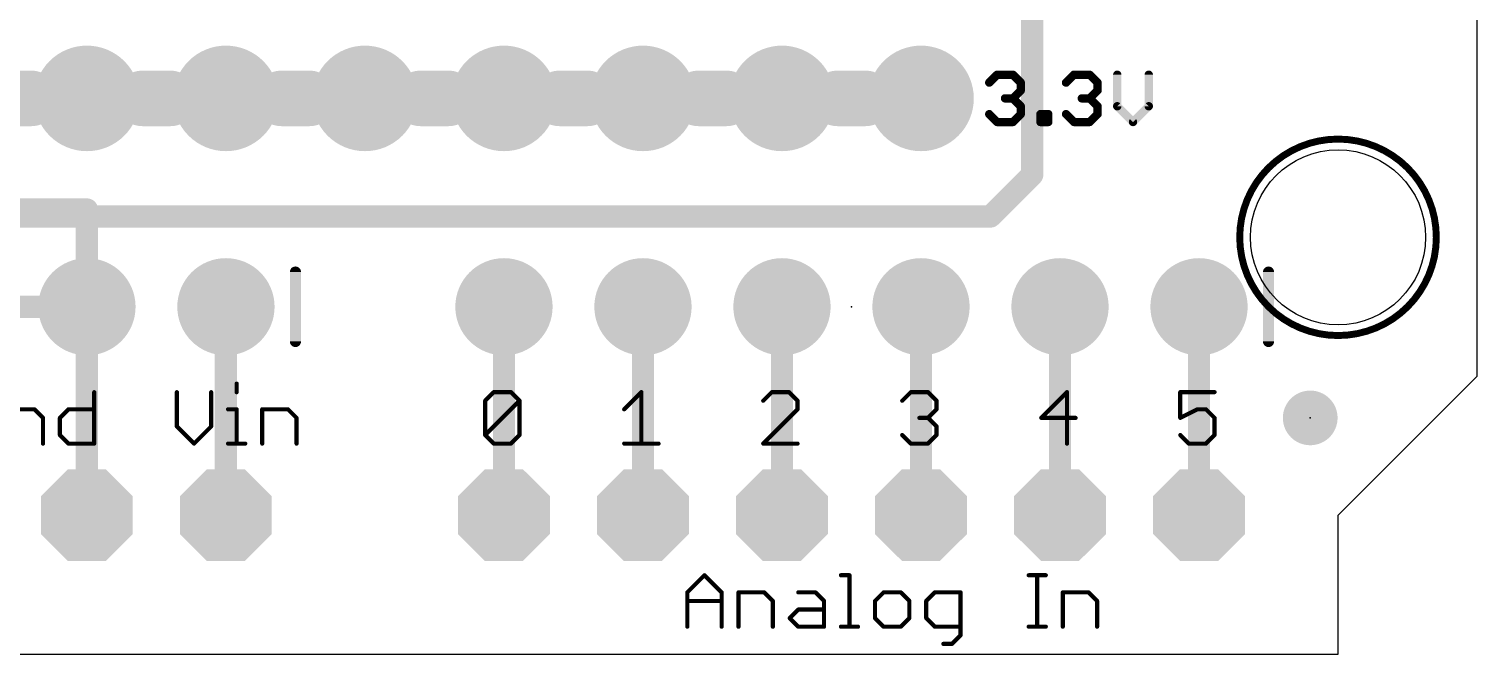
# Model space of a CAD drawing. Extents: x -7.7 to 68.6, y -5.3 to 60.5.
# Drawn here: x 42.12 to 68.58, y 0 to 11.43 of the extents above; entities that cross this region are included whole.
import ezdxf

# ---------------------------------------------------------------- set-up
doc = ezdxf.new("R2010")
doc.units = 0
for name, color, linetype in [('1', 12, 'CONTINUOUS'), ('16', 132, 'CONTINUOUS'), ('17', 110, 'CONTINUOUS'), ('18', 110, 'CONTINUOUS'), ('20', 4, 'CONTINUOUS'), ('21', 40, 'CONTINUOUS'), ('23', 53, 'CONTINUOUS'), ('51', 253, 'CONTINUOUS')]:
    doc.layers.add(name, color=color, linetype=linetype)

# ---------------------------------------------------------------- blocks, each defined once
blk = doc.blocks.new('PIE')
at = {"const_width": 0.5}
blk.add_lwpolyline([(0, -0.25, 1), (0, 0.25, 1), (0, -0.25)], format="xyb", dxfattribs=at)
blk = doc.blocks.new('RECT')
blk.add_solid([(-0.5, -0.5), (0.5, -0.5), (-0.5, 0.5), (0.5, 0.5)])
blk = doc.blocks.new('ROUNDP')
at = {"const_width": 0.5}
blk.add_lwpolyline([(0, -0.25, 1), (0, 0.25, 1), (0, -0.25)], format="xyb", dxfattribs=at)
blk = doc.blocks.new('OCTAGONP')
at = {"const_width": 0.5}
blk.add_lwpolyline([(-0.25, -0.1036), (-0.25, 0.1036), (-0.1036, 0.25), (0.1036, 0.25), (0.25, 0.1036), (0.25, -0.1036), (0.1036, -0.25), (-0.1036, -0.25), (-0.25, -0.1036), (-0.25, 0.1036)], dxfattribs=at)
blk = doc.blocks.new('ROUNDV')
at = {"const_width": 0.5}
blk.add_lwpolyline([(0, -0.25, 1), (0, 0.25, 1), (0, -0.25)], format="xyb", dxfattribs=at)

msp = doc.modelspace()

# ---------------------------------------------------------------- linework, layer by layer
at = {"layer": '1', "const_width": 0.4064}
for points in [[(43.18, 8.128), (28.448, 8.128)], [(43.18, 6.35), (43.18, 8.128)], [(45.72, 6.35), (45.72, 2.54)], [(50.8, 6.35), (50.8, 2.54)], [(53.34, 6.35), (53.34, 2.54)], [(55.88, 6.35), (55.88, 2.54)], [(58.42, 6.35), (58.42, 2.54)], [(60.96, 6.35), (60.96, 2.54)], [(63.5, 2.54), (63.5, 6.35)]]:
    msp.add_lwpolyline(points, dxfattribs=at)
at = {"layer": '1', "const_width": 0.2032}
for points in [[(43.2816, 8.128, 1), (43.0784, 8.128)], [(43.18, 8.0264, 1), (43.18, 8.2296)], [(43.0784, 6.35, 1), (43.2816, 6.35)], [(45.8216, 6.35, 1), (45.6184, 6.35)], [(50.9016, 6.35, 1), (50.6984, 6.35)], [(53.4416, 6.35, 1), (53.2384, 6.35)], [(55.9816, 6.35, 1), (55.7784, 6.35)], [(58.5216, 6.35, 1), (58.3184, 6.35)], [(61.0616, 6.35, 1), (60.8584, 6.35)], [(63.6016, 6.35, 1), (63.3984, 6.35)], [(45.6184, 2.54, 1), (45.8216, 2.54)], [(50.6984, 2.54, 1), (50.9016, 2.54)], [(53.2384, 2.54, 1), (53.4416, 2.54)], [(55.7784, 2.54, 1), (55.9816, 2.54)], [(58.3184, 2.54, 1), (58.5216, 2.54)], [(60.8584, 2.54, 1), (61.0616, 2.54)], [(63.3984, 2.54, 1), (63.6016, 2.54)]]:
    msp.add_lwpolyline(points, format="xyb", dxfattribs=at)
at = {"layer": '16', "const_width": 0.4064}
for points in [[(60.452, 33.274), (60.452, 8.763)], [(40.64, 10.16), (43.18, 10.16)], [(43.18, 10.16), (45.72, 10.16)], [(45.72, 10.16), (48.26, 10.16)], [(48.26, 10.16), (50.8, 10.16)], [(50.8, 10.16), (53.34, 10.16)], [(53.34, 10.16), (55.88, 10.16)], [(55.88, 10.16), (58.42, 10.16)], [(60.452, 8.763), (59.69, 8.001)], [(59.69, 8.001), (38.735, 8.001)], [(40.64, 6.35), (43.18, 6.35)], [(43.18, 2.54), (43.18, 6.35)]]:
    msp.add_lwpolyline(points, dxfattribs=at)
at = {"layer": '16', "const_width": 0.2032}
for points in [[(43.18, 10.2616, 1), (43.18, 10.0584)], [(43.18, 10.0584, 1), (43.18, 10.2616)], [(45.72, 10.2616, 1), (45.72, 10.0584)], [(45.72, 10.0584, 1), (45.72, 10.2616)], [(48.26, 10.2616, 1), (48.26, 10.0584)], [(48.26, 10.0584, 1), (48.26, 10.2616)], [(50.8, 10.2616, 1), (50.8, 10.0584)], [(50.8, 10.0584, 1), (50.8, 10.2616)], [(53.34, 10.2616, 1), (53.34, 10.0584)], [(53.34, 10.0584, 1), (53.34, 10.2616)], [(55.88, 10.2616, 1), (55.88, 10.0584)], [(55.88, 10.0584, 1), (55.88, 10.2616)], [(58.42, 10.0584, 1), (58.42, 10.2616)], [(60.3504, 8.763, 1), (60.5536, 8.763)], [(60.5238, 8.6912, 1), (60.3802, 8.8348)], [(59.69, 7.8994, 1), (59.69, 8.1026)], [(59.6182, 8.0728, 1), (59.7618, 7.9292)], [(43.2816, 6.35, 1), (43.0784, 6.35)], [(43.18, 6.2484, 1), (43.18, 6.4516)], [(43.0784, 2.54, 1), (43.2816, 2.54)]]:
    msp.add_lwpolyline(points, format="xyb", dxfattribs=at)
at = {"layer": '20'}
for p, q in [((68.58, 5.08), (68.58, 37.846)), ((66.04, 2.54), (68.58, 5.08)), ((66.04, 0), (66.04, 2.54)), ((0, 0), (66.04, 0))]:
    msp.add_line(p, q, dxfattribs=at)
msp.add_circle((66.04, 7.62), 1.6, dxfattribs=at)
at = {"layer": '21'}
for points, const_width in [([(41.656, 10.16), (42.164, 10.16)], 1.016), ([(44.196, 10.16), (44.704, 10.16)], 1.016), ([(46.736, 10.16), (47.244, 10.16)], 1.016), ([(49.276, 10.16), (49.784, 10.16)], 1.016), ([(51.816, 10.16), (52.324, 10.16)], 1.016), ([(54.356, 10.16), (54.864, 10.16)], 1.016), ([(56.896, 10.16), (57.404, 10.16)], 1.016), ([(59.6669, 10.4485), (59.8109, 10.5925)], 0.1524), ([(59.8109, 10.5925), (60.0991, 10.5925)], 0.1524), ([(60.0991, 10.5925), (60.2431, 10.4485)], 0.1524), ([(61.0702, 10.4485), (61.2142, 10.5925)], 0.1524), ([(61.2142, 10.5925), (61.5023, 10.5925)], 0.1524), ([(61.5023, 10.5925), (61.6464, 10.4485)], 0.1524), ([(62.0057, 10.5925), (62.0057, 10.0163)], 0.1524), ([(62.5819, 10.0163), (62.5819, 10.5925)], 0.1524), ([(60.2431, 10.3044), (60.0991, 10.1604)], 0.1524), ([(60.2431, 10.4485), (60.2431, 10.3044)], 0.1524), ([(61.6464, 10.3044), (61.5023, 10.1604)], 0.1524), ([(61.6464, 10.4485), (61.6464, 10.3044)], 0.1524), ([(60.0991, 10.1604), (59.955, 10.1604)], 0.1524), ([(60.0991, 10.1604), (60.2431, 10.0163)], 0.1524), ([(60.2431, 10.0163), (60.2431, 9.8723)], 0.1524), ([(61.5023, 10.1604), (61.3583, 10.1604)], 0.1524), ([(61.5023, 10.1604), (61.6464, 10.0163)], 0.1524), ([(61.6464, 10.0163), (61.6464, 9.8723)], 0.1524), ([(62.0057, 10.0163), (62.2938, 9.7282)], 0.1524), ([(62.2938, 9.7282), (62.5819, 10.0163)], 0.1524), ([(59.8109, 9.7282), (59.6669, 9.8723)], 0.1524), ([(60.0991, 9.7282), (59.8109, 9.7282)], 0.1524), ([(60.2431, 9.8723), (60.0991, 9.7282)], 0.1524), ([(60.6024, 9.7282), (60.6024, 9.8723)], 0.1524), ([(60.6024, 9.8723), (60.7465, 9.8723)], 0.1524), ([(60.7465, 9.7282), (60.6024, 9.7282)], 0.1524), ([(60.7465, 9.8723), (60.7465, 9.7282)], 0.1524), ([(61.2142, 9.7282), (61.0702, 9.8723)], 0.1524), ([(61.5023, 9.7282), (61.2142, 9.7282)], 0.1524), ([(61.6464, 9.8723), (61.5023, 9.7282)], 0.1524), ([(43.3133, 4.7887), (43.3133, 3.8481)], 0.0762), ([(44.8234, 4.7887), (44.8234, 4.1616)], 0.0762), ([(45.4505, 4.1616), (45.4505, 4.7887)], 0.0762), ([(45.9157, 4.9455), (45.9157, 4.7887)], 0.0762), ([(50.4571, 4.6319), (50.6139, 4.7887)], 0.0762), ([(50.6139, 4.7887), (50.9274, 4.7887)], 0.0762), ([(50.9274, 4.7887), (51.0842, 4.6319)], 0.0762), ([(52.9971, 4.4752), (53.3106, 4.7887)], 0.0762), ([(53.3106, 4.7887), (53.3106, 3.8481)], 0.0762), ([(55.6939, 4.7887), (55.5371, 4.6319)], 0.0762), ([(56.0074, 4.7887), (55.6939, 4.7887)], 0.0762), ([(56.1642, 4.6319), (56.0074, 4.7887)], 0.0762), ([(58.0771, 4.6319), (58.2339, 4.7887)], 0.0762), ([(58.2339, 4.7887), (58.5474, 4.7887)], 0.0762), ([(58.5474, 4.7887), (58.7042, 4.6319)], 0.0762), ([(61.0874, 4.7887), (60.6171, 4.3184)], 0.0762), ([(61.0874, 3.8481), (61.0874, 4.7887)], 0.0762), ([(63.7842, 4.7887), (63.1571, 4.7887)], 0.0762), ([(63.1571, 4.7887), (63.1571, 4.3184)], 0.0762), ([(41.7507, 4.4752), (42.221, 4.4752)], 0.0762), ([(42.221, 4.4752), (42.3778, 4.3184)], 0.0762), ([(42.6862, 4.3184), (42.843, 4.4752)], 0.0762), ([(42.843, 4.4752), (43.3133, 4.4752)], 0.0762), ([(45.7589, 4.4752), (45.9157, 4.4752)], 0.0762), ([(45.9157, 4.4752), (45.9157, 3.8481)], 0.0762), ([(46.3826, 3.8481), (46.3826, 4.4752)], 0.0762), ([(46.3826, 4.4752), (46.8529, 4.4752)], 0.0762), ([(46.8529, 4.4752), (47.0097, 4.3184)], 0.0762), ([(50.4571, 4.0049), (50.4571, 4.6319)], 0.0762), ([(50.4571, 4.0049), (51.0842, 4.6319)], 0.0762), ([(51.0842, 4.6319), (51.0842, 4.0049)], 0.0762), ([(55.5371, 3.8481), (56.1642, 4.4752)], 0.0762), ([(56.1642, 4.4752), (56.1642, 4.6319)], 0.0762), ([(58.7042, 4.4752), (58.5474, 4.3184)], 0.0762), ([(58.7042, 4.6319), (58.7042, 4.4752)], 0.0762), ([(63.1571, 4.3184), (63.4706, 4.4752)], 0.0762), ([(63.4706, 4.4752), (63.6274, 4.4752)], 0.0762), ([(63.6274, 4.4752), (63.7842, 4.3184)], 0.0762), ([(42.3778, 4.3184), (42.3778, 3.8481)], 0.0762), ([(42.6862, 4.0049), (42.6862, 4.3184)], 0.0762), ([(47.0097, 4.3184), (47.0097, 3.8481)], 0.0762), ([(58.5474, 4.3184), (58.3906, 4.3184)], 0.0762), ([(58.5474, 4.3184), (58.7042, 4.1616)], 0.0762), ([(60.6171, 4.3184), (61.2442, 4.3184)], 0.0762), ([(63.7842, 4.3184), (63.7842, 4.0049)], 0.0762), ([(42.843, 3.8481), (42.6862, 4.0049)], 0.0762), ([(44.8234, 4.1616), (45.1369, 3.8481)], 0.0762), ([(45.1369, 3.8481), (45.4505, 4.1616)], 0.0762), ([(50.6139, 3.8481), (50.4571, 4.0049)], 0.0762), ([(51.0842, 4.0049), (50.9274, 3.8481)], 0.0762), ([(58.2339, 3.8481), (58.0771, 4.0049)], 0.0762), ([(58.7042, 4.0049), (58.5474, 3.8481)], 0.0762), ([(58.7042, 4.1616), (58.7042, 4.0049)], 0.0762), ([(63.3139, 3.8481), (63.1571, 4.0049)], 0.0762), ([(63.7842, 4.0049), (63.6274, 3.8481)], 0.0762), ([(43.3133, 3.8481), (42.843, 3.8481)], 0.0762), ([(45.7589, 3.8481), (46.0725, 3.8481)], 0.0762), ([(50.9274, 3.8481), (50.6139, 3.8481)], 0.0762), ([(52.9971, 3.8481), (53.6242, 3.8481)], 0.0762), ([(56.1642, 3.8481), (55.5371, 3.8481)], 0.0762), ([(58.5474, 3.8481), (58.2339, 3.8481)], 0.0762), ([(63.6274, 3.8481), (63.3139, 3.8481)], 0.0762), ([(54.1502, 1.1275), (54.4637, 1.441)], 0.0762), ([(54.4637, 1.441), (54.7773, 1.1275)], 0.0762), ([(56.9568, 1.441), (57.1135, 1.441)], 0.0762), ([(57.1135, 1.441), (57.1135, 0.5004)], 0.0762), ([(60.387, 1.441), (60.7005, 1.441)], 0.0762), ([(60.5438, 0.5004), (60.5438, 1.441)], 0.0762), ([(54.1502, 0.5004), (54.1502, 1.1275)], 0.0762), ([(54.7773, 1.1275), (54.7773, 0.5004)], 0.0762), ([(55.0857, 0.5004), (55.0857, 1.1275)], 0.0762), ([(55.0857, 1.1275), (55.556, 1.1275)], 0.0762), ([(55.556, 1.1275), (55.7128, 0.9707)], 0.0762), ([(56.178, 1.1275), (56.4915, 1.1275)], 0.0762), ([(56.4915, 1.1275), (56.6483, 0.9707)], 0.0762), ([(57.7372, 1.1275), (57.5804, 0.9707)], 0.0762), ([(58.0507, 1.1275), (57.7372, 1.1275)], 0.0762), ([(58.2075, 0.9707), (58.0507, 1.1275)], 0.0762), ([(58.6727, 1.1275), (58.516, 0.9707)], 0.0762), ([(59.143, 1.1275), (58.6727, 1.1275)], 0.0762), ([(59.143, 0.3436), (59.143, 1.1275)], 0.0762), ([(61.0107, 0.5004), (61.0107, 1.1275)], 0.0762), ([(61.0107, 1.1275), (61.481, 1.1275)], 0.0762), ([(61.481, 1.1275), (61.6377, 0.9707)], 0.0762), ([(54.1502, 0.9707), (54.7773, 0.9707)], 0.0762), ([(55.7128, 0.9707), (55.7128, 0.5004)], 0.0762), ([(56.0212, 0.6572), (56.178, 0.8139)], 0.0762), ([(56.178, 0.8139), (56.6483, 0.8139)], 0.0762), ([(56.6483, 0.9707), (56.6483, 0.5004)], 0.0762), ([(57.5804, 0.9707), (57.5804, 0.6572)], 0.0762), ([(58.2075, 0.6572), (58.2075, 0.9707)], 0.0762), ([(58.516, 0.9707), (58.516, 0.6572)], 0.0762), ([(61.6377, 0.9707), (61.6377, 0.5004)], 0.0762), ([(56.178, 0.5004), (56.0212, 0.6572)], 0.0762), ([(56.6483, 0.5004), (56.178, 0.5004)], 0.0762), ([(56.9568, 0.5004), (57.2703, 0.5004)], 0.0762), ([(57.5804, 0.6572), (57.7372, 0.5004)], 0.0762), ([(57.7372, 0.5004), (58.0507, 0.5004)], 0.0762), ([(58.0507, 0.5004), (58.2075, 0.6572)], 0.0762), ([(58.516, 0.6572), (58.6727, 0.5004)], 0.0762), ([(58.6727, 0.5004), (59.143, 0.5004)], 0.0762), ([(60.387, 0.5004), (60.7005, 0.5004)], 0.0762), ([(58.9863, 0.1869), (59.143, 0.3436)], 0.0762), ([(58.8295, 0.1869), (58.9863, 0.1869)], 0.0762)]:
    msp.add_lwpolyline(points, dxfattribs=dict(at, const_width=const_width))
for points, const_width in [([(42.164, 9.906, 1), (42.164, 10.414)], 0.508), ([(44.196, 10.414, 1), (44.196, 9.906)], 0.508), ([(44.704, 9.906, 1), (44.704, 10.414)], 0.508), ([(46.736, 10.414, 1), (46.736, 9.906)], 0.508), ([(47.244, 9.906, 1), (47.244, 10.414)], 0.508), ([(49.276, 10.414, 1), (49.276, 9.906)], 0.508), ([(49.784, 9.906, 1), (49.784, 10.414)], 0.508), ([(51.816, 10.414, 1), (51.816, 9.906)], 0.508), ([(52.324, 9.906, 1), (52.324, 10.414)], 0.508), ([(54.356, 10.414, 1), (54.356, 9.906)], 0.508), ([(54.864, 9.906, 1), (54.864, 10.414)], 0.508), ([(56.896, 10.414, 1), (56.896, 9.906)], 0.508), ([(57.404, 9.906, 1), (57.404, 10.414)], 0.508), ([(59.8109, 10.6306, 1), (59.8109, 10.5544)], 0.0762), ([(59.8379, 10.5656, 1), (59.784, 10.6195)], 0.0762), ([(60.126, 10.6195, 1), (60.0721, 10.5656)], 0.0762), ([(60.0991, 10.5544, 1), (60.0991, 10.6306)], 0.0762), ([(61.2142, 10.6306, 1), (61.2142, 10.5544)], 0.0762), ([(61.2412, 10.5656, 1), (61.1873, 10.6195)], 0.0762), ([(61.5293, 10.6195, 1), (61.4754, 10.5656)], 0.0762), ([(61.5023, 10.5544, 1), (61.5023, 10.6306)], 0.0762), ([(62.0438, 10.5925, 1), (61.9676, 10.5925)], 0.0762), ([(62.62, 10.5925, 1), (62.5438, 10.5925)], 0.0762), ([(59.6399, 10.4754, 1), (59.6938, 10.4215)], 0.0762), ([(60.2812, 10.4485, 1), (60.205, 10.4485)], 0.0762), ([(60.205, 10.3044, 1), (60.2812, 10.3044)], 0.0762), ([(60.2162, 10.4215, 1), (60.2701, 10.4754)], 0.0762), ([(60.2701, 10.2775, 1), (60.2162, 10.3314)], 0.0762), ([(61.0432, 10.4754, 1), (61.0971, 10.4215)], 0.0762), ([(61.6845, 10.4485, 1), (61.6083, 10.4485)], 0.0762), ([(61.6083, 10.3044, 1), (61.6845, 10.3044)], 0.0762), ([(61.6194, 10.4215, 1), (61.6733, 10.4754)], 0.0762), ([(61.6733, 10.2775, 1), (61.6194, 10.3314)], 0.0762), ([(59.955, 10.1985, 1), (59.955, 10.1223)], 0.0762), ([(60.126, 10.1873, 1), (60.0721, 10.1334)], 0.0762), ([(60.0721, 10.1873, 1), (60.126, 10.1334)], 0.0762), ([(60.0991, 10.1223, 1), (60.0991, 10.1985)], 0.0762), ([(60.2812, 10.0163, 1), (60.205, 10.0163)], 0.0762), ([(60.2162, 9.9894, 1), (60.2701, 10.0433)], 0.0762), ([(61.3583, 10.1985, 1), (61.3583, 10.1223)], 0.0762), ([(61.5293, 10.1873, 1), (61.4754, 10.1334)], 0.0762), ([(61.4754, 10.1873, 1), (61.5293, 10.1334)], 0.0762), ([(61.5023, 10.1223, 1), (61.5023, 10.1985)], 0.0762), ([(61.6845, 10.0163, 1), (61.6083, 10.0163)], 0.0762), ([(61.6194, 9.9894, 1), (61.6733, 10.0433)], 0.0762), ([(62.0326, 10.0433, 1), (61.9787, 9.9894)], 0.0762), ([(62.6088, 9.9894, 1), (62.555, 10.0433)], 0.0762), ([(59.6938, 9.8992, 1), (59.6399, 9.8453)], 0.0762), ([(59.8109, 9.7663, 1), (59.8109, 9.6901)], 0.0762), ([(59.784, 9.7013, 1), (59.8379, 9.7551)], 0.0762), ([(60.0721, 9.7551, 1), (60.126, 9.7013)], 0.0762), ([(60.0991, 9.6901, 1), (60.0991, 9.7663)], 0.0762), ([(60.205, 9.8723, 1), (60.2812, 9.8723)], 0.0762), ([(60.2701, 9.8453, 1), (60.2162, 9.8992)], 0.0762), ([(60.6405, 9.8723, 1), (60.5643, 9.8723)], 0.0762), ([(60.6024, 9.9104, 1), (60.6024, 9.8342)], 0.0762), ([(60.6024, 9.7663, 1), (60.6024, 9.6901)], 0.0762), ([(60.7846, 9.8723, 1), (60.7084, 9.8723)], 0.0762), ([(60.7465, 9.8342, 1), (60.7465, 9.9104)], 0.0762), ([(60.7465, 9.6901, 1), (60.7465, 9.7663)], 0.0762), ([(61.0971, 9.8992, 1), (61.0432, 9.8453)], 0.0762), ([(61.2142, 9.7663, 1), (61.2142, 9.6901)], 0.0762), ([(61.1873, 9.7013, 1), (61.2412, 9.7551)], 0.0762), ([(61.4754, 9.7551, 1), (61.5293, 9.7013)], 0.0762), ([(61.5023, 9.6901, 1), (61.5023, 9.7663)], 0.0762), ([(61.6083, 9.8723, 1), (61.6845, 9.8723)], 0.0762), ([(61.6733, 9.8453, 1), (61.6194, 9.8992)], 0.0762), ([(61.9676, 10.0163, 1), (62.0438, 10.0163)], 0.0762), ([(62.2669, 9.7551, 1), (62.3207, 9.7013)], 0.0762), ([(62.2669, 9.7013, 1), (62.3207, 9.7551)], 0.0762), ([(62.5438, 10.0163, 1), (62.62, 10.0163)], 0.0762), ([(60.5643, 9.7282, 1), (60.6405, 9.7282)], 0.0762), ([(60.7084, 9.7282, 1), (60.7846, 9.7282)], 0.0762), ([(43.3324, 4.7887, 1), (43.2943, 4.7887)], 0.0381), ([(44.8424, 4.7887, 1), (44.8043, 4.7887)], 0.0381), ([(45.4695, 4.7887, 1), (45.4314, 4.7887)], 0.0381), ([(45.9347, 4.9455, 1), (45.8966, 4.9455)], 0.0381), ([(45.8966, 4.7887, 1), (45.9347, 4.7887)], 0.0381), ([(50.6139, 4.8078, 1), (50.6139, 4.7697)], 0.0381), ([(50.6273, 4.7752, 1), (50.6004, 4.8022)], 0.0381), ([(50.9409, 4.8022, 1), (50.9139, 4.7752)], 0.0381), ([(50.9274, 4.7697, 1), (50.9274, 4.8078)], 0.0381), ([(53.3297, 4.7887, 1), (53.2916, 4.7887)], 0.0381), ([(53.3241, 4.7752, 1), (53.2972, 4.8022)], 0.0381), ([(55.6939, 4.8078, 1), (55.6939, 4.7697)], 0.0381), ([(55.7073, 4.7752, 1), (55.6804, 4.8022)], 0.0381), ([(56.0209, 4.8022, 1), (55.9939, 4.7752)], 0.0381), ([(56.0074, 4.7697, 1), (56.0074, 4.8078)], 0.0381), ([(58.2339, 4.8078, 1), (58.2339, 4.7697)], 0.0381), ([(58.2473, 4.7752, 1), (58.2204, 4.8022)], 0.0381), ([(58.5609, 4.8022, 1), (58.5339, 4.7752)], 0.0381), ([(58.5474, 4.7697, 1), (58.5474, 4.8078)], 0.0381), ([(61.1065, 4.7887, 1), (61.0684, 4.7887)], 0.0381), ([(61.1009, 4.7752, 1), (61.0739, 4.8022)], 0.0381), ([(63.1761, 4.7887, 1), (63.138, 4.7887)], 0.0381), ([(63.1571, 4.8078, 1), (63.1571, 4.7697)], 0.0381), ([(63.7842, 4.7697, 1), (63.7842, 4.8078)], 0.0381), ([(42.2345, 4.4886, 1), (42.2075, 4.4617)], 0.0381), ([(42.221, 4.4561, 1), (42.221, 4.4942)], 0.0381), ([(42.843, 4.4942, 1), (42.843, 4.4561)], 0.0381), ([(42.8565, 4.4617, 1), (42.8295, 4.4886)], 0.0381), ([(43.3133, 4.4561, 1), (43.3133, 4.4942)], 0.0381), ([(45.7589, 4.4942, 1), (45.7589, 4.4561)], 0.0381), ([(45.9347, 4.4752, 1), (45.8966, 4.4752)], 0.0381), ([(45.9157, 4.4561, 1), (45.9157, 4.4942)], 0.0381), ([(46.4016, 4.4752, 1), (46.3635, 4.4752)], 0.0381), ([(46.3826, 4.4942, 1), (46.3826, 4.4561)], 0.0381), ([(46.8664, 4.4886, 1), (46.8394, 4.4617)], 0.0381), ([(46.8529, 4.4561, 1), (46.8529, 4.4942)], 0.0381), ([(50.4762, 4.6319, 1), (50.4381, 4.6319)], 0.0381), ([(50.4436, 4.6454, 1), (50.4706, 4.6185)], 0.0381), ([(51.1032, 4.6319, 1), (51.0651, 4.6319)], 0.0381), ([(51.0976, 4.6185, 1), (51.0707, 4.6454)], 0.0381), ([(51.0707, 4.6185, 1), (51.0976, 4.6454)], 0.0381), ([(52.9836, 4.4886, 1), (53.0106, 4.4617)], 0.0381), ([(55.5236, 4.6454, 1), (55.5506, 4.6185)], 0.0381), ([(56.1832, 4.6319, 1), (56.1451, 4.6319)], 0.0381), ([(56.1507, 4.6185, 1), (56.1776, 4.6454)], 0.0381), ([(56.1776, 4.4617, 1), (56.1507, 4.4886)], 0.0381), ([(58.0636, 4.6454, 1), (58.0906, 4.6185)], 0.0381), ([(58.7232, 4.6319, 1), (58.6851, 4.6319)], 0.0381), ([(58.6907, 4.6185, 1), (58.7176, 4.6454)], 0.0381), ([(58.7176, 4.4617, 1), (58.6907, 4.4886)], 0.0381), ([(63.4706, 4.4942, 1), (63.4706, 4.4561)], 0.0381), ([(63.4792, 4.4581, 1), (63.4621, 4.4922)], 0.0381), ([(63.6409, 4.4886, 1), (63.6139, 4.4617)], 0.0381), ([(63.6274, 4.4561, 1), (63.6274, 4.4942)], 0.0381), ([(42.3968, 4.3184, 1), (42.3587, 4.3184)], 0.0381), ([(42.3643, 4.3049, 1), (42.3913, 4.3319)], 0.0381), ([(42.6728, 4.3319, 1), (42.6997, 4.3049)], 0.0381), ([(42.7053, 4.3184, 1), (42.6672, 4.3184)], 0.0381), ([(47.0287, 4.3184, 1), (46.9906, 4.3184)], 0.0381), ([(46.9962, 4.3049, 1), (47.0231, 4.3319)], 0.0381), ([(56.1451, 4.4752, 1), (56.1832, 4.4752)], 0.0381), ([(58.3906, 4.3375, 1), (58.3906, 4.2994)], 0.0381), ([(58.5609, 4.3319, 1), (58.5339, 4.3049)], 0.0381), ([(58.5339, 4.3319, 1), (58.5609, 4.3049)], 0.0381), ([(58.5474, 4.2994, 1), (58.5474, 4.3375)], 0.0381), ([(58.6851, 4.4752, 1), (58.7232, 4.4752)], 0.0381), ([(60.6171, 4.3375, 1), (60.6171, 4.2994)], 0.0381), ([(60.6036, 4.3319, 1), (60.6306, 4.3049)], 0.0381), ([(61.2442, 4.2994, 1), (61.2442, 4.3375)], 0.0381), ([(63.138, 4.3184, 1), (63.1761, 4.3184)], 0.0381), ([(63.1486, 4.3354, 1), (63.1656, 4.3014)], 0.0381), ([(63.8032, 4.3184, 1), (63.7651, 4.3184)], 0.0381), ([(63.7707, 4.3049, 1), (63.7976, 4.3319)], 0.0381), ([(42.6997, 4.0183, 1), (42.6728, 3.9914)], 0.0381), ([(42.6672, 4.0049, 1), (42.7053, 4.0049)], 0.0381), ([(44.8043, 4.1616, 1), (44.8424, 4.1616)], 0.0381), ([(44.8369, 4.1751, 1), (44.8099, 4.1482)], 0.0381), ([(45.4314, 4.1616, 1), (45.4695, 4.1616)], 0.0381), ([(45.4639, 4.1482, 1), (45.437, 4.1751)], 0.0381), ([(50.4706, 4.0183, 1), (50.4436, 3.9914)], 0.0381), ([(50.4436, 4.0183, 1), (50.4706, 3.9914)], 0.0381), ([(50.4381, 4.0049, 1), (50.4762, 4.0049)], 0.0381), ([(51.0651, 4.0049, 1), (51.1032, 4.0049)], 0.0381), ([(51.0976, 3.9914, 1), (51.0707, 4.0183)], 0.0381), ([(58.0906, 4.0183, 1), (58.0636, 3.9914)], 0.0381), ([(58.7232, 4.1616, 1), (58.6851, 4.1616)], 0.0381), ([(58.6851, 4.0049, 1), (58.7232, 4.0049)], 0.0381), ([(58.6907, 4.1482, 1), (58.7176, 4.1751)], 0.0381), ([(58.7176, 3.9914, 1), (58.6907, 4.0183)], 0.0381), ([(63.1706, 4.0183, 1), (63.1436, 3.9914)], 0.0381), ([(63.7651, 4.0049, 1), (63.8032, 4.0049)], 0.0381), ([(63.7976, 3.9914, 1), (63.7707, 4.0183)], 0.0381), ([(42.3587, 3.8481, 1), (42.3968, 3.8481)], 0.0381), ([(42.843, 3.8672, 1), (42.843, 3.8291)], 0.0381), ([(42.8295, 3.8346, 1), (42.8565, 3.8616)], 0.0381), ([(43.2943, 3.8481, 1), (43.3324, 3.8481)], 0.0381), ([(43.3133, 3.8291, 1), (43.3133, 3.8672)], 0.0381), ([(45.1235, 3.8616, 1), (45.1504, 3.8346)], 0.0381), ([(45.1235, 3.8346, 1), (45.1504, 3.8616)], 0.0381), ([(45.7589, 3.8672, 1), (45.7589, 3.8291)], 0.0381), ([(45.8966, 3.8481, 1), (45.9347, 3.8481)], 0.0381), ([(46.0725, 3.8291, 1), (46.0725, 3.8672)], 0.0381), ([(46.3635, 3.8481, 1), (46.4016, 3.8481)], 0.0381), ([(46.9906, 3.8481, 1), (47.0287, 3.8481)], 0.0381), ([(50.6139, 3.8672, 1), (50.6139, 3.8291)], 0.0381), ([(50.6004, 3.8346, 1), (50.6273, 3.8616)], 0.0381), ([(50.9139, 3.8616, 1), (50.9409, 3.8346)], 0.0381), ([(50.9274, 3.8291, 1), (50.9274, 3.8672)], 0.0381), ([(52.9971, 3.8672, 1), (52.9971, 3.8291)], 0.0381), ([(53.2916, 3.8481, 1), (53.3297, 3.8481)], 0.0381), ([(53.6242, 3.8291, 1), (53.6242, 3.8672)], 0.0381), ([(55.5371, 3.8672, 1), (55.5371, 3.8291)], 0.0381), ([(55.5236, 3.8616, 1), (55.5506, 3.8346)], 0.0381), ([(56.1642, 3.8291, 1), (56.1642, 3.8672)], 0.0381), ([(58.2339, 3.8672, 1), (58.2339, 3.8291)], 0.0381), ([(58.2204, 3.8346, 1), (58.2473, 3.8616)], 0.0381), ([(58.5339, 3.8616, 1), (58.5609, 3.8346)], 0.0381), ([(58.5474, 3.8291, 1), (58.5474, 3.8672)], 0.0381), ([(61.0684, 3.8481, 1), (61.1065, 3.8481)], 0.0381), ([(63.3139, 3.8672, 1), (63.3139, 3.8291)], 0.0381), ([(63.3004, 3.8346, 1), (63.3273, 3.8616)], 0.0381), ([(63.6139, 3.8616, 1), (63.6409, 3.8346)], 0.0381), ([(63.6274, 3.8291, 1), (63.6274, 3.8672)], 0.0381), ([(54.4772, 1.4545, 1), (54.4503, 1.4275)], 0.0381), ([(54.4772, 1.4275, 1), (54.4503, 1.4545)], 0.0381), ([(56.9568, 1.4601, 1), (56.9568, 1.422)], 0.0381), ([(57.1326, 1.441, 1), (57.0945, 1.441)], 0.0381), ([(57.1135, 1.422, 1), (57.1135, 1.4601)], 0.0381), ([(60.387, 1.4601, 1), (60.387, 1.422)], 0.0381), ([(60.5628, 1.441, 1), (60.5247, 1.441)], 0.0381), ([(60.7005, 1.422, 1), (60.7005, 1.4601)], 0.0381), ([(54.1693, 1.1275, 1), (54.1312, 1.1275)], 0.0381), ([(54.1367, 1.1409, 1), (54.1637, 1.114)], 0.0381), ([(54.7963, 1.1275, 1), (54.7582, 1.1275)], 0.0381), ([(54.7638, 1.114, 1), (54.7907, 1.1409)], 0.0381), ([(55.1048, 1.1275, 1), (55.0667, 1.1275)], 0.0381), ([(55.0857, 1.1465, 1), (55.0857, 1.1084)], 0.0381), ([(55.5695, 1.1409, 1), (55.5425, 1.114)], 0.0381), ([(55.556, 1.1084, 1), (55.556, 1.1465)], 0.0381), ([(56.178, 1.1465, 1), (56.178, 1.1084)], 0.0381), ([(56.505, 1.1409, 1), (56.4781, 1.114)], 0.0381), ([(56.4915, 1.1084, 1), (56.4915, 1.1465)], 0.0381), ([(57.7372, 1.1465, 1), (57.7372, 1.1084)], 0.0381), ([(57.7507, 1.114, 1), (57.7237, 1.1409)], 0.0381), ([(58.0642, 1.1409, 1), (58.0373, 1.114)], 0.0381), ([(58.0507, 1.1084, 1), (58.0507, 1.1465)], 0.0381), ([(58.6727, 1.1465, 1), (58.6727, 1.1084)], 0.0381), ([(58.6862, 1.114, 1), (58.6592, 1.1409)], 0.0381), ([(59.1621, 1.1275, 1), (59.124, 1.1275)], 0.0381), ([(59.143, 1.1084, 1), (59.143, 1.1465)], 0.0381), ([(61.0297, 1.1275, 1), (60.9916, 1.1275)], 0.0381), ([(61.0107, 1.1465, 1), (61.0107, 1.1084)], 0.0381), ([(61.4944, 1.1409, 1), (61.4675, 1.114)], 0.0381), ([(61.481, 1.1084, 1), (61.481, 1.1465)], 0.0381), ([(54.1502, 0.9898, 1), (54.1502, 0.9516)], 0.0381), ([(54.7773, 0.9516, 1), (54.7773, 0.9898)], 0.0381), ([(55.7318, 0.9707, 1), (55.6937, 0.9707)], 0.0381), ([(55.6993, 0.9572, 1), (55.7263, 0.9842)], 0.0381), ([(56.178, 0.833, 1), (56.178, 0.7949)], 0.0381), ([(56.1915, 0.8005, 1), (56.1645, 0.8274)], 0.0381), ([(56.6674, 0.9707, 1), (56.6293, 0.9707)], 0.0381), ([(56.6348, 0.9572, 1), (56.6618, 0.9842)], 0.0381), ([(56.6483, 0.7949, 1), (56.6483, 0.833)], 0.0381), ([(57.5995, 0.9707, 1), (57.5614, 0.9707)], 0.0381), ([(57.567, 0.9842, 1), (57.5939, 0.9572)], 0.0381), ([(58.2266, 0.9707, 1), (58.1885, 0.9707)], 0.0381), ([(58.194, 0.9572, 1), (58.221, 0.9842)], 0.0381), ([(58.535, 0.9707, 1), (58.4969, 0.9707)], 0.0381), ([(58.5025, 0.9842, 1), (58.5294, 0.9572)], 0.0381), ([(61.6568, 0.9707, 1), (61.6187, 0.9707)], 0.0381), ([(61.6243, 0.9572, 1), (61.6512, 0.9842)], 0.0381), ([(56.0347, 0.6706, 1), (56.0078, 0.6437)], 0.0381), ([(56.0078, 0.6706, 1), (56.0347, 0.6437)], 0.0381), ([(56.178, 0.5195, 1), (56.178, 0.4814)], 0.0381), ([(56.1645, 0.4869, 1), (56.1915, 0.5139)], 0.0381), ([(56.6483, 0.4814, 1), (56.6483, 0.5195)], 0.0381), ([(56.9568, 0.5195, 1), (56.9568, 0.4814)], 0.0381), ([(57.2703, 0.4814, 1), (57.2703, 0.5195)], 0.0381), ([(57.5614, 0.6572, 1), (57.5995, 0.6572)], 0.0381), ([(57.5939, 0.6706, 1), (57.567, 0.6437)], 0.0381), ([(57.7372, 0.5195, 1), (57.7372, 0.4814)], 0.0381), ([(57.7237, 0.4869, 1), (57.7507, 0.5139)], 0.0381), ([(58.0373, 0.5139, 1), (58.0642, 0.4869)], 0.0381), ([(58.0507, 0.4814, 1), (58.0507, 0.5195)], 0.0381), ([(58.1885, 0.6572, 1), (58.2266, 0.6572)], 0.0381), ([(58.221, 0.6437, 1), (58.194, 0.6706)], 0.0381), ([(58.4969, 0.6572, 1), (58.535, 0.6572)], 0.0381), ([(58.5294, 0.6706, 1), (58.5025, 0.6437)], 0.0381), ([(58.6727, 0.5195, 1), (58.6727, 0.4814)], 0.0381), ([(58.6592, 0.4869, 1), (58.6862, 0.5139)], 0.0381), ([(59.143, 0.4814, 1), (59.143, 0.5195)], 0.0381), ([(60.387, 0.5195, 1), (60.387, 0.4814)], 0.0381), ([(60.7005, 0.4814, 1), (60.7005, 0.5195)], 0.0381), ([(54.1312, 0.5004, 1), (54.1693, 0.5004)], 0.0381), ([(54.7582, 0.5004, 1), (54.7963, 0.5004)], 0.0381), ([(55.0667, 0.5004, 1), (55.1048, 0.5004)], 0.0381), ([(55.6937, 0.5004, 1), (55.7318, 0.5004)], 0.0381), ([(56.6293, 0.5004, 1), (56.6674, 0.5004)], 0.0381), ([(57.0945, 0.5004, 1), (57.1326, 0.5004)], 0.0381), ([(59.124, 0.3436, 1), (59.1621, 0.3436)], 0.0381), ([(59.1565, 0.3302, 1), (59.1296, 0.3571)], 0.0381), ([(60.5247, 0.5004, 1), (60.5628, 0.5004)], 0.0381), ([(60.9916, 0.5004, 1), (61.0297, 0.5004)], 0.0381), ([(61.6187, 0.5004, 1), (61.6568, 0.5004)], 0.0381), ([(58.8295, 0.2059, 1), (58.8295, 0.1678)], 0.0381), ([(58.9728, 0.2003, 1), (58.9997, 0.1734)], 0.0381), ([(58.9863, 0.1678, 1), (58.9863, 0.2059)], 0.0381)]:
    msp.add_lwpolyline(points, format="xyb", dxfattribs=dict(at, const_width=const_width))
at = {"layer": '23'}
for p in [(57.15, 6.35), (65.532, 4.318)]:
    msp.add_point(p, dxfattribs=at)
at = {"layer": '51'}
for p, q in [((68.58, 5.08), (68.58, 37.846)), ((66.04, 2.54), (68.58, 5.08)), ((66.04, 0), (66.04, 2.54)), ((0, 0), (66.04, 0))]:
    msp.add_line(p, q, dxfattribs=at)
for points, const_width in [([(66.04, 5.824, 1), (66.04, 9.416, 1), (66.04, 5.824)], 0.127), ([(47.0408, 6.985, 1), (46.9392, 6.985)], 0.1016), ([(64.8208, 6.985, 1), (64.7192, 6.985)], 0.1016), ([(46.9392, 5.715, 1), (47.0408, 5.715)], 0.1016), ([(64.7192, 5.715, 1), (64.8208, 5.715)], 0.1016)]:
    msp.add_lwpolyline(points, format="xyb", dxfattribs=dict(at, const_width=const_width))
at = {"layer": '51', "const_width": 0.2032}
for points in [[(46.99, 5.715), (46.99, 6.985)], [(64.77, 5.715), (64.77, 6.985)]]:
    msp.add_lwpolyline(points, dxfattribs=at)

# ---------------------------------------------------------------- block references
at = {"layer": '1'}
msp.add_blockref('PIE', (65.532, 4.318), dxfattribs=at)
at = {"layer": '17', "xscale": 1.778, "yscale": 1.778, "rotation": 270}
for p in [(43.18, 6.35), (43.18, 6.35), (45.72, 6.35), (45.72, 6.35), (50.8, 6.35), (50.8, 6.35), (53.34, 6.35), (53.34, 6.35), (55.88, 6.35), (55.88, 6.35), (58.42, 6.35), (58.42, 6.35), (60.96, 6.35), (60.96, 6.35), (63.5, 6.35), (63.5, 6.35)]:
    msp.add_blockref('ROUNDP', p, dxfattribs=at)
at = {"layer": '17', "xscale": 1.6764, "yscale": 1.6764}
for p in [(43.18, 2.54), (43.18, 2.54), (45.72, 2.54), (45.72, 2.54), (50.8, 2.54), (50.8, 2.54), (53.34, 2.54), (53.34, 2.54), (55.88, 2.54), (55.88, 2.54), (58.42, 2.54), (58.42, 2.54), (60.96, 2.54), (60.96, 2.54), (63.5, 2.54), (63.5, 2.54)]:
    msp.add_blockref('OCTAGONP', p, dxfattribs=at)
at = {"layer": '18', "xscale": 1.9304, "yscale": 1.9304}
for p in [(43.18, 10.16), (43.18, 10.16), (45.72, 10.16), (45.72, 10.16), (48.26, 10.16), (48.26, 10.16), (50.8, 10.16), (50.8, 10.16), (53.34, 10.16), (53.34, 10.16), (55.88, 10.16), (55.88, 10.16), (58.42, 10.16), (58.42, 10.16)]:
    msp.add_blockref('ROUNDV', p, dxfattribs=at)
at = {"layer": '51', "xscale": 0.508, "yscale": 0.508, "rotation": 180}
for p in [(43.18, 6.35), (45.72, 6.35), (50.8, 6.35), (53.34, 6.35), (55.88, 6.35), (58.42, 6.35), (60.96, 6.35), (63.5, 6.35)]:
    msp.add_blockref('RECT', p, dxfattribs=at)

doc.saveas('drawing.dxf')
